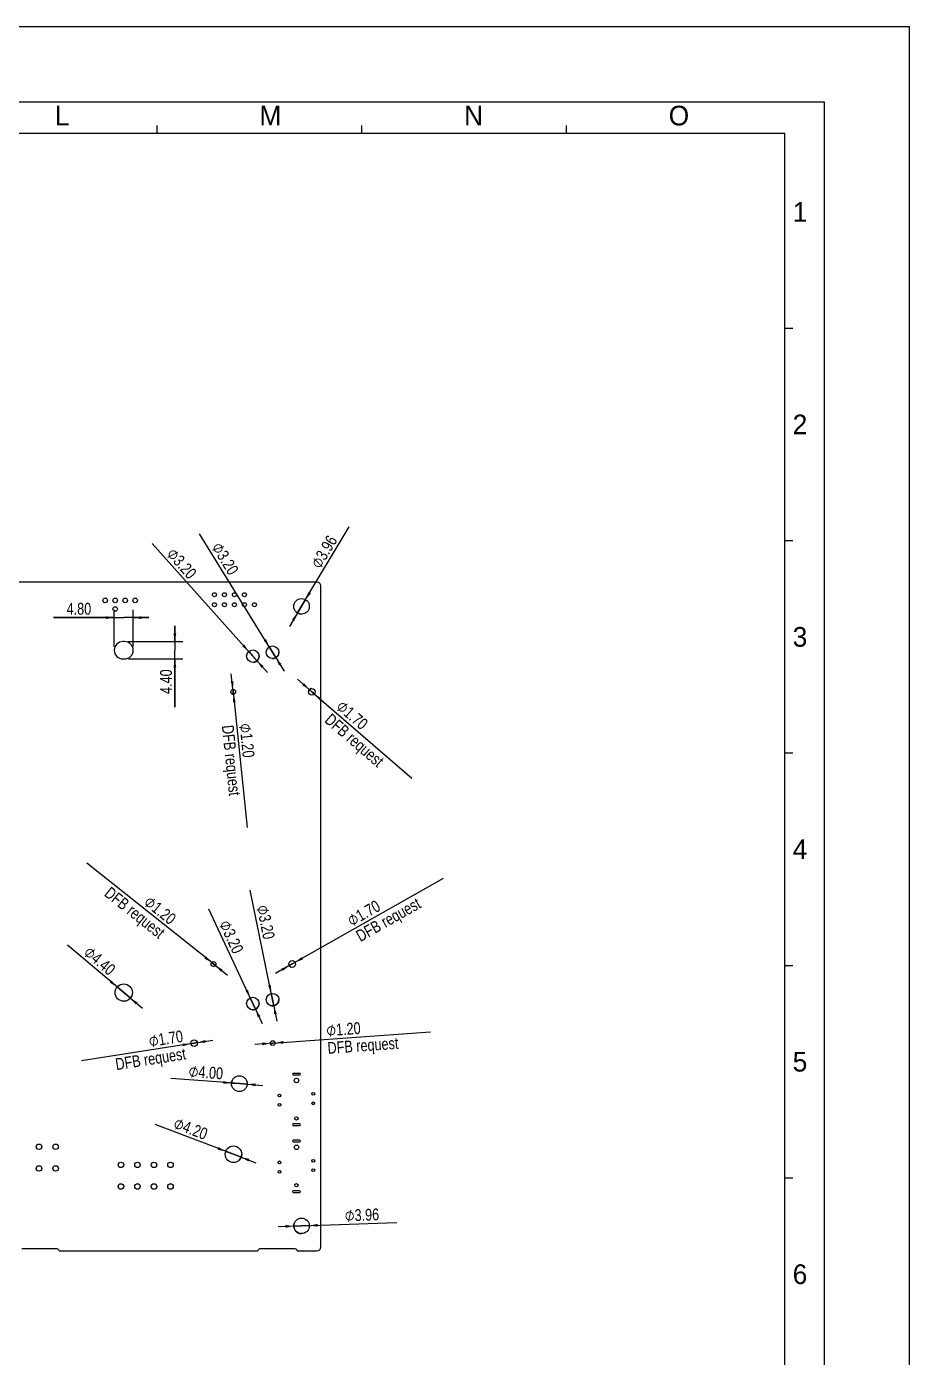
# Model space of a CAD drawing. Header units: millimetres. Extents: x 0 to 841, y 0 to 594.
# Drawn here: x 616.7 to 841, y 255.7 to 594 of the extents above; entities that cross this region are included whole.
import ezdxf

# ---------------------------------------------------------------- set-up
doc = ezdxf.new("R2010")
doc.units = ezdxf.units.MM
doc.header["$LTSCALE"] = 46.255
doc.layers.get('0').update_dxf_attribs({"linetype": 'CONTINUOUS'})
doc.layers.add('ASSEM_MEM', color=7, linetype='CONTINUOUS')
doc.styles.get("Standard").update_dxf_attribs({"font": 'txt', "width": 0.8})
doc.styles.add('TEXTSTYLE_2', font='txt')
doc.styles.add('TEXTSTYLE_3', font='symbol_asme.ttf')
doc.dimstyles.new('DIMSTYLE_2', dxfattribs={"dimtxt": 3, "dimasz": 2.1, "dimexe": 2, "dimexo": 1, "dimtad": 1, "dimzin": 0, "dimdsep": 46, "dimtxsty": 'STANDARD', "dimblk": '_FILLED', "dimblk1": '_FILLED', "dimblk2": '_FILLED', "dimcen": 0.09, "dimazin": 0, "dimtp": 0.01, "dimtm": 0.01, "dimtfac": 1, "dimtmove": 0, "dimatfit": 2, "dimldrblk": '_FILLED', "dimfxl": 1, "dimtolj": 1, "dimtzin": 0, "dimarcsym": 0})
doc.dimstyles.new('DIMSTYLE_3', dxfattribs={"dimtxt": 3, "dimasz": 2.1, "dimexe": 2, "dimexo": 1, "dimgap": 0.75, "dimtad": 1, "dimzin": 0, "dimdsep": 46, "dimtxsty": 'STANDARD', "dimblk": '_FILLED', "dimblk1": '_FILLED', "dimblk2": '_FILLED', "dimcen": 0.09, "dimazin": 0, "dimtp": 0.01, "dimtm": 0.01, "dimtfac": 1, "dimtofl": 0, "dimtmove": 0, "dimatfit": 3, "dimldrblk": '_FILLED', "dimfxl": 1, "dimtolj": 1, "dimtzin": 0, "dimarcsym": 0})

# ---------------------------------------------------------------- blocks, each defined once
blk = doc.blocks.new('_FILLED')
at = {"color": 0, "linetype": 'BYBLOCK'}
blk.add_solid([(0, 0), (-1, 0.17), (-1, -0.17)], dxfattribs=at)
blk = doc.blocks.new('*D44')
at = {"color": 7, "linetype": 'CONTINUOUS'}
for p, q in [((686.53, 446.65), (698.66, 466.83)), ((686.53, 446.65), (683.45, 441.52)), ((685.51, 444.95), (686.53, 446.65)), ((687.55, 448.34), (686.53, 446.65)), ((687.55, 448.34), (687.55, 448.34)), ((685.51, 444.95), (685.51, 444.95))]:
    blk.add_line(p, q, dxfattribs=at)
at = {"color": 7, "linetype": 'CONTINUOUS', "xscale": 2.1, "yscale": 2.1, "zscale": 2.1}
for p, rotation in [((687.55, 448.34), 238.9927437509), ((685.51, 444.95), 58.9960629416)]:
    blk.add_blockref('_FILLED', p, dxfattribs=dict(at, rotation=rotation))
at = {"color": 7, "linetype": 'CONTINUOUS', "insert": (688.68, 457.5), "char_height": 3, "width": 19.7077, "attachment_point": 1, "rotation": 58.9942, "line_spacing_factor": 0.9, "style": 'TEXTSTYLE_3'}
blk.add_mtext('⌀\\ftxt;{\\W0.8;3.96}', dxfattribs=at)
blk = doc.blocks.new('*D46')
at = {"color": 7, "linetype": 'CONTINUOUS'}
for p, q in [((654.34, 437.67), (654.34, 441.67)), ((654.34, 441.67), (654.34, 435.47)), ((642.55, 437.67), (656.34, 437.67)), ((642.55, 433.27), (656.34, 433.27)), ((654.34, 421.02), (654.34, 435.47)), ((654.34, 433.27), (654.34, 421.02))]:
    blk.add_line(p, q, dxfattribs=at)
at = {"color": 7, "linetype": 'CONTINUOUS', "xscale": 2.1, "yscale": 2.1, "zscale": 2.1}
for p, rotation in [((654.34, 437.67), 270), ((654.34, 433.27), 90)]:
    blk.add_blockref('_FILLED', p, dxfattribs=dict(at, rotation=rotation))
at = {"color": 7, "linetype": 'CONTINUOUS', "insert": (650.59, 430.62), "char_height": 3, "width": 9.6, "attachment_point": 3, "rotation": 90, "line_spacing_factor": 0.9}
blk.add_mtext('4.40', dxfattribs=at)
blk = doc.blocks.new('*D47')
at = {"color": 7, "linetype": 'CONTINUOUS'}
for p, q in [((679.16, 434.97), (660.63, 465.08)), ((678.33, 436.33), (678.33, 436.33)), ((678.33, 436.33), (679.16, 434.97)), ((680, 433.6), (679.16, 434.97)), ((679.16, 434.97), (682.1, 430.2)), ((680, 433.6), (680, 433.6))]:
    blk.add_line(p, q, dxfattribs=at)
at = {"color": 7, "linetype": 'CONTINUOUS', "xscale": 2.1, "yscale": 2.1, "zscale": 2.1}
for p, rotation in [((678.33, 436.33), 301.6080096657), ((680, 433.6), 121.6080096657)]:
    blk.add_blockref('_FILLED', p, dxfattribs=dict(at, rotation=rotation))
at = {"color": 7, "linetype": 'CONTINUOUS', "insert": (670.71, 455.85), "char_height": 3, "width": 19.7077, "attachment_point": 3, "rotation": 301.6087, "line_spacing_factor": 0.9, "style": 'TEXTSTYLE_3'}
blk.add_mtext('⌀\\ftxt;{\\W0.8;3.20}', dxfattribs=at)
blk = doc.blocks.new('*D48')
at = {"color": 7, "linetype": 'CONTINUOUS'}
for p, q in [((674.16, 433.98), (648.55, 462.59)), ((673.1, 435.17), (673.1, 435.17)), ((673.1, 435.17), (674.16, 433.98)), ((675.23, 432.79), (674.16, 433.98)), ((674.16, 433.98), (677.9, 429.81)), ((675.23, 432.79), (675.23, 432.79))]:
    blk.add_line(p, q, dxfattribs=at)
at = {"color": 7, "linetype": 'CONTINUOUS', "xscale": 2.1, "yscale": 2.1, "zscale": 2.1}
for p, rotation in [((673.1, 435.17), 311.8409803487), ((675.23, 432.79), 131.8409803487)]:
    blk.add_blockref('_FILLED', p, dxfattribs=dict(at, rotation=rotation))
at = {"color": 7, "linetype": 'CONTINUOUS', "insert": (660.11, 455.3), "char_height": 3, "width": 19.7077, "attachment_point": 3, "rotation": 311.8394, "line_spacing_factor": 0.9, "style": 'TEXTSTYLE_3'}
blk.add_mtext('⌀\\ftxt;{\\W0.8;3.20}', dxfattribs=at)
blk = doc.blocks.new('*D49')
at = {"color": 7, "linetype": 'CONTINUOUS'}
for p, q in [((679.16, 346.67), (673.51, 374.53)), ((678.85, 348.24), (678.85, 348.24)), ((678.85, 348.24), (679.16, 346.67)), ((679.48, 345.1), (679.16, 346.67)), ((679.16, 346.67), (680.28, 341.18)), ((679.48, 345.1), (679.48, 345.1))]:
    blk.add_line(p, q, dxfattribs=at)
at = {"color": 7, "linetype": 'CONTINUOUS', "xscale": 2.1, "yscale": 2.1, "zscale": 2.1}
for p, rotation in [((678.85, 348.24), 281.4618297309), ((679.48, 345.1), 101.4618297309)]:
    blk.add_blockref('_FILLED', p, dxfattribs=dict(at, rotation=rotation))
at = {"color": 7, "linetype": 'CONTINUOUS', "insert": (679.8, 362.4), "char_height": 3, "width": 19.7077, "attachment_point": 3, "rotation": 281.4632, "line_spacing_factor": 0.9, "style": 'TEXTSTYLE_3'}
blk.add_mtext('⌀\\ftxt;{\\W0.8;3.20}', dxfattribs=at)
blk = doc.blocks.new('*D50')
at = {"color": 7, "linetype": 'CONTINUOUS'}
for p, q in [((674.16, 345.68), (662.96, 369.65)), ((673.49, 347.13), (673.49, 347.13)), ((673.49, 347.13), (674.16, 345.68)), ((674.84, 344.23), (674.16, 345.68)), ((674.16, 345.68), (676.54, 340.6)), ((674.84, 344.23), (674.84, 344.23))]:
    blk.add_line(p, q, dxfattribs=at)
at = {"color": 7, "linetype": 'CONTINUOUS', "xscale": 2.1, "yscale": 2.1, "zscale": 2.1}
for p, rotation in [((673.49, 347.13), 295.0450859), ((674.84, 344.23), 115.0485944233)]:
    blk.add_blockref('_FILLED', p, dxfattribs=dict(at, rotation=rotation))
at = {"color": 7, "linetype": 'CONTINUOUS', "insert": (671.92, 359.33), "char_height": 3, "width": 19.7077, "attachment_point": 3, "rotation": 295.0464, "line_spacing_factor": 0.9, "style": 'TEXTSTYLE_3'}
blk.add_mtext('⌀\\ftxt;{\\W0.8;3.20}', dxfattribs=at)
blk = doc.blocks.new('*D51')
at = {"color": 7, "linetype": 'CONTINUOUS'}
for p, q in [((670.73, 325.32), (653.32, 326.63)), ((668.74, 325.47), (668.74, 325.47)), ((668.74, 325.47), (670.73, 325.32)), ((672.73, 325.17), (670.73, 325.32)), ((670.73, 325.32), (676.72, 324.87)), ((672.73, 325.17), (672.73, 325.17))]:
    blk.add_line(p, q, dxfattribs=at)
at = {"color": 7, "linetype": 'CONTINUOUS', "xscale": 2.1, "yscale": 2.1, "zscale": 2.1}
for p, rotation in [((668.74, 325.47), 355.6994548719), ((672.73, 325.17), 175.6991644625)]:
    blk.add_blockref('_FILLED', p, dxfattribs=dict(at, rotation=rotation))
at = {"color": 7, "linetype": 'CONTINUOUS', "insert": (666.7, 329.38), "char_height": 3, "width": 19.7077, "attachment_point": 3, "rotation": 355.6979, "line_spacing_factor": 0.9, "style": 'TEXTSTYLE_3'}
blk.add_mtext('⌀\\ftxt;{\\W0.8;4.00}', dxfattribs=at)
blk = doc.blocks.new('*D52')
at = {"color": 7, "linetype": 'CONTINUOUS'}
for p, q in [((669.23, 307.37), (649.36, 314.94)), ((667.27, 308.11), (667.27, 308.11)), ((667.27, 308.11), (669.23, 307.37)), ((671.2, 306.62), (669.23, 307.37)), ((669.23, 307.37), (674.94, 305.2)), ((671.2, 306.62), (671.2, 306.62))]:
    blk.add_line(p, q, dxfattribs=at)
at = {"color": 7, "linetype": 'CONTINUOUS', "xscale": 2.1, "yscale": 2.1, "zscale": 2.1}
for p, rotation in [((667.27, 308.11), 339.1511428051), ((671.2, 306.62), 159.1511428051)]:
    blk.add_blockref('_FILLED', p, dxfattribs=dict(at, rotation=rotation))
at = {"color": 7, "linetype": 'CONTINUOUS', "insert": (662.97, 313.77), "char_height": 3, "width": 19.7077, "attachment_point": 3, "rotation": 339.1516, "line_spacing_factor": 0.9, "style": 'TEXTSTYLE_3'}
blk.add_mtext('⌀\\ftxt;{\\W0.8;4.20}', dxfattribs=at)
blk = doc.blocks.new('*D53')
at = {"color": 7, "linetype": 'CONTINUOUS'}
for p, q in [((686.53, 289.17), (680.56, 288.96)), ((684.56, 289.1), (686.53, 289.17)), ((684.56, 289.1), (684.56, 289.1)), ((686.53, 289.17), (710.72, 290.01)), ((688.51, 289.24), (686.53, 289.17)), ((688.51, 289.24), (688.51, 289.24))]:
    blk.add_line(p, q, dxfattribs=at)
at = {"color": 7, "linetype": 'CONTINUOUS', "xscale": 2.1, "yscale": 2.1, "zscale": 2.1}
for p, rotation in [((684.56, 289.1), 1.992884464), ((688.51, 289.24), 181.992884464)]:
    blk.add_blockref('_FILLED', p, dxfattribs=dict(at, rotation=rotation))
at = {"color": 7, "linetype": 'CONTINUOUS', "insert": (697.46, 293.3), "char_height": 3, "width": 19.7077, "attachment_point": 1, "rotation": 1.9917, "line_spacing_factor": 0.9, "style": 'TEXTSTYLE_3'}
blk.add_mtext('⌀\\ftxt;{\\W0.8;3.96}', dxfattribs=at)
blk = doc.blocks.new('*D60')
at = {"color": 7, "linetype": 'CONTINUOUS'}
for p, q in [((638.95, 443.78), (623.49, 443.78)), ((623.49, 443.78), (641.35, 443.78)), ((638.95, 436.47), (638.95, 445.78)), ((647.75, 443.78), (641.35, 443.78)), ((643.75, 436.47), (643.75, 445.78)), ((643.75, 443.78), (647.75, 443.78))]:
    blk.add_line(p, q, dxfattribs=at)
at = {"color": 7, "linetype": 'CONTINUOUS', "xscale": 2.1, "yscale": 2.1, "zscale": 2.1}
blk.add_blockref('_FILLED', (638.95, 443.78), dxfattribs=at)
at = {"color": 7, "linetype": 'CONTINUOUS', "xscale": 2.1, "yscale": 2.1, "zscale": 2.1, "rotation": 180}
blk.add_blockref('_FILLED', (643.75, 443.78), dxfattribs=at)
at = {"color": 7, "linetype": 'CONTINUOUS', "insert": (633.09, 447.53), "char_height": 3, "width": 9.6, "attachment_point": 3, "line_spacing_factor": 0.9}
blk.add_mtext('4.80', dxfattribs=at)
blk = doc.blocks.new('*D62')
at = {"color": 7, "linetype": 'CONTINUOUS'}
for p, q in [((641.35, 348.47), (627.08, 360.52)), ((639.67, 349.89), (639.67, 349.89)), ((639.67, 349.89), (641.35, 348.47)), ((643.04, 347.05), (641.35, 348.47)), ((641.35, 348.47), (646.09, 344.47)), ((643.04, 347.05), (643.04, 347.05))]:
    blk.add_line(p, q, dxfattribs=at)
at = {"color": 7, "linetype": 'CONTINUOUS', "xscale": 2.1, "yscale": 2.1, "zscale": 2.1}
for p, rotation in [((639.67, 349.89), 319.8319763976), ((643.04, 347.05), 139.8319763976)]:
    blk.add_blockref('_FILLED', p, dxfattribs=dict(at, rotation=rotation))
at = {"color": 7, "linetype": 'CONTINUOUS', "insert": (639.54, 354.91), "char_height": 3, "width": 19.7077, "attachment_point": 3, "rotation": 319.8297, "line_spacing_factor": 0.9, "style": 'TEXTSTYLE_3'}
blk.add_mtext('⌀\\ftxt;{\\W0.8;4.40}', dxfattribs=at)
blk = doc.blocks.new('*D63')
at = {"color": 7, "linetype": 'CONTINUOUS'}
for p, q in [((689.16, 424.92), (685.49, 428.09)), ((688.52, 425.48), (688.52, 425.48)), ((688.52, 425.48), (689.16, 424.92)), ((689.81, 424.36), (689.16, 424.92)), ((689.16, 424.92), (714.6, 402.94)), ((689.81, 424.36), (689.81, 424.36))]:
    blk.add_line(p, q, dxfattribs=at)
at = {"color": 7, "linetype": 'CONTINUOUS', "xscale": 2.1, "yscale": 2.1, "zscale": 2.1}
for p, rotation in [((688.52, 425.48), 319.1725273734), ((689.81, 424.36), 139.1714606889)]:
    blk.add_blockref('_FILLED', p, dxfattribs=dict(at, rotation=rotation))
at = {"color": 7, "linetype": 'CONTINUOUS', "insert": (697.08, 423.04), "char_height": 3, "width": 39.6, "attachment_point": 1, "rotation": 319.1719, "line_spacing_factor": 0.9, "style": 'TEXTSTYLE_3'}
blk.add_mtext('⌀\\ftxt;{\\W0.8;1.70}\\P{\\W0.8;DFB request}', dxfattribs=at)
blk = doc.blocks.new('*D64')
at = {"color": 7, "linetype": 'CONTINUOUS'}
for p, q in [((669.16, 424.92), (668.69, 429.49)), ((669.1, 425.51), (669.1, 425.51)), ((669.1, 425.51), (669.16, 424.92)), ((669.23, 424.32), (669.16, 424.92)), ((669.16, 424.92), (672.71, 390.42)), ((669.23, 424.32), (669.23, 424.32))]:
    blk.add_line(p, q, dxfattribs=at)
at = {"color": 7, "linetype": 'CONTINUOUS', "xscale": 2.1, "yscale": 2.1, "zscale": 2.1}
for p, rotation in [((669.1, 425.51), 275.8579892253), ((669.23, 424.32), 95.8618416829)]:
    blk.add_blockref('_FILLED', p, dxfattribs=dict(at, rotation=rotation))
at = {"color": 7, "linetype": 'CONTINUOUS', "insert": (673.74, 417.07), "char_height": 3, "width": 39.6, "attachment_point": 1, "rotation": 275.8611, "line_spacing_factor": 0.9, "style": 'TEXTSTYLE_3'}
blk.add_mtext('⌀\\ftxt;{\\W0.8;1.20}\\P{\\W0.8;DFB request}', dxfattribs=at)
blk = doc.blocks.new('*D65')
at = {"color": 7, "linetype": 'CONTINUOUS'}
for p, q in [((684.16, 355.73), (722.59, 377.58)), ((684.16, 355.73), (679.94, 353.33)), ((683.42, 355.31), (684.16, 355.73)), ((683.42, 355.31), (683.42, 355.31)), ((684.9, 356.15), (684.16, 355.73)), ((684.9, 356.15), (684.9, 356.15))]:
    blk.add_line(p, q, dxfattribs=at)
at = {"color": 7, "linetype": 'CONTINUOUS', "xscale": 2.1, "yscale": 2.1, "zscale": 2.1}
for p, rotation in [((683.42, 355.31), 29.6216694054), ((684.9, 356.15), 209.6197553217)]:
    blk.add_blockref('_FILLED', p, dxfattribs=dict(at, rotation=rotation))
at = {"color": 7, "linetype": 'CONTINUOUS', "insert": (697.79, 367.79), "char_height": 3, "width": 39.6, "attachment_point": 1, "rotation": 29.6209, "line_spacing_factor": 0.9, "style": 'TEXTSTYLE_3'}
blk.add_mtext('⌀\\ftxt;{\\W0.8;1.70}\\P{\\W0.8;DFB request}', dxfattribs=at)
blk = doc.blocks.new('*D66')
at = {"color": 7, "linetype": 'CONTINUOUS'}
for p, q in [((664.16, 355.73), (631.95, 381.4)), ((663.69, 356.1), (663.69, 356.1)), ((663.69, 356.1), (664.16, 355.73)), ((664.63, 355.35), (664.16, 355.73)), ((664.16, 355.73), (667.76, 352.86)), ((664.63, 355.35), (664.63, 355.35))]:
    blk.add_line(p, q, dxfattribs=at)
at = {"color": 7, "linetype": 'CONTINUOUS', "xscale": 2.1, "yscale": 2.1, "zscale": 2.1}
for p, rotation in [((663.69, 356.1), 321.4445186232), ((664.63, 355.35), 141.4445186232)]:
    blk.add_blockref('_FILLED', p, dxfattribs=dict(at, rotation=rotation))
at = {"color": 7, "linetype": 'CONTINUOUS', "insert": (654.94, 367.87), "char_height": 3, "width": 39.6, "attachment_point": 3, "rotation": 321.4452, "line_spacing_factor": 0.9, "style": 'TEXTSTYLE_3'}
blk.add_mtext('⌀\\ftxt;{\\W0.8;1.20}\\P{\\W0.8;DFB request}', dxfattribs=at)
blk = doc.blocks.new('*D67')
at = {"color": 7, "linetype": 'CONTINUOUS'}
for p, q in [((679.23, 335.62), (719.31, 338.52)), ((679.23, 335.62), (674.65, 335.29)), ((678.64, 335.57), (679.23, 335.62)), ((678.64, 335.57), (678.64, 335.57)), ((679.83, 335.66), (679.23, 335.62)), ((679.83, 335.66), (679.83, 335.66))]:
    blk.add_line(p, q, dxfattribs=at)
at = {"color": 7, "linetype": 'CONTINUOUS', "xscale": 2.1, "yscale": 2.1, "zscale": 2.1}
for p, rotation in [((678.64, 335.57), 4.1435601258), ((679.83, 335.66), 184.1435601258)]:
    blk.add_blockref('_FILLED', p, dxfattribs=dict(at, rotation=rotation))
at = {"color": 7, "linetype": 'CONTINUOUS', "insert": (692.71, 340.35), "char_height": 3, "width": 39.6, "attachment_point": 1, "rotation": 4.1429, "line_spacing_factor": 0.9, "style": 'TEXTSTYLE_3'}
blk.add_mtext('⌀\\ftxt;{\\W0.8;1.20}\\P{\\W0.8;DFB request}', dxfattribs=at)
blk = doc.blocks.new('*D68')
at = {"color": 7, "linetype": 'CONTINUOUS'}
for p, q in [((659.23, 335.62), (630.63, 331.14)), ((658.39, 335.49), (659.23, 335.62)), ((658.39, 335.49), (658.39, 335.49)), ((659.23, 335.62), (664.03, 336.37)), ((660.07, 335.75), (659.23, 335.62)), ((660.07, 335.75), (660.07, 335.75))]:
    blk.add_line(p, q, dxfattribs=at)
at = {"color": 7, "linetype": 'CONTINUOUS', "xscale": 2.1, "yscale": 2.1, "zscale": 2.1}
for p, rotation in [((658.39, 335.49), 8.9001487709), ((660.07, 335.75), 188.9001487709)]:
    blk.add_blockref('_FILLED', p, dxfattribs=dict(at, rotation=rotation))
at = {"color": 7, "linetype": 'CONTINUOUS', "insert": (656.13, 338.93), "char_height": 3, "width": 39.6, "attachment_point": 3, "rotation": 8.9003, "line_spacing_factor": 0.9, "style": 'TEXTSTYLE_3'}
blk.add_mtext('⌀\\ftxt;{\\W0.8;1.70}\\P{\\W0.8;DFB request}', dxfattribs=at)

msp = doc.modelspace()

# ---------------------------------------------------------------- linework, layer by layer
at = {"color": 7, "linetype": 'CONTINUOUS'}
for p, q in [((0, 594), (841, 594)), ((841, 0), (841, 594)), ((16.342, 574.885), (819.342, 574.885)), ((819.342, 574.885), (819.342, 23.885)), ((649.842, 566.885), (649.842, 568.885)), ((701.842, 566.885), (701.842, 568.885)), ((753.842, 566.885), (753.842, 568.885)), ((25.842, 566.885), (809.342, 566.885)), ((809.342, 31.385), (809.342, 566.885)), ((809.342, 517.385), (811.342, 517.385)), ((809.342, 463.385), (811.342, 463.385)), ((809.342, 409.385), (811.342, 409.385)), ((809.342, 355.385), (811.342, 355.385)), ((809.342, 301.385), (811.342, 301.385))]:
    msp.add_line(p, q, dxfattribs=at)
for centre, radius, start, end in [((686.535, 446.647), 1.98, 212.19812, 270), ((674.165, 433.977), 1.6, 279.83398, 360), ((679.165, 434.967), 1.6, 269.60331, 360), ((669.165, 424.917), 0.6, 216.8249, 360), ((689.165, 424.921), 0.85, 89.53641, 180), ((664.16, 355.727), 0.6, 262.40897, 360), ((684.16, 355.727), 0.85, 180, 259.25636), ((641.355, 348.467), 2.2, 270, 344.27369), ((674.165, 345.677), 1.6, 263.04104, 360), ((679.165, 346.667), 1.6, 249.45786, 360), ((659.235, 335.617), 0.85, 180, 238.53574), ((679.235, 335.617), 0.6, 180, 243.1791), ((670.735, 325.317), 2, 149.13284, 180), ((669.235, 307.367), 2.1, 313.68822, 360), ((686.535, 289.167), 1.98, 155.19559, 270)]:
    msp.add_arc(centre, radius, start, end, dxfattribs=at)
at = {"layer": 'ASSEM_MEM', "color": 7, "linetype": 'CONTINUOUS'}
for p, q in [((690.435, 452.817), (522.435, 452.817)), ((691.435, 283.817), (691.435, 451.817)), ((641.555, 437.667), (641.155, 437.667)), ((641.155, 433.267), (641.555, 433.267)), ((686.045, 327.932), (684.445, 327.932)), ((684.445, 327.532), (686.045, 327.532)), ((686.045, 315.082), (684.445, 315.082)), ((684.445, 314.682), (686.045, 314.682)), ((686.045, 310.932), (684.445, 310.932)), ((684.445, 310.532), (686.045, 310.532)), ((686.045, 298.082), (684.445, 298.082)), ((684.445, 297.682), (686.045, 297.682)), ((624.435, 283.317), (615.435, 283.317)), ((624.935, 282.817), (675.435, 282.817)), ((684.935, 283.317), (675.935, 283.317)), ((685.435, 282.817), (690.435, 282.817))]:
    msp.add_line(p, q, dxfattribs=at)
for centre, radius in [((664.41, 449.587), 0.51), ((666.95, 449.587), 0.51), ((669.49, 449.587), 0.51), ((672.03, 449.587), 0.51), ((636.625, 448.147), 0.575), ((639.165, 448.147), 0.575), ((639.165, 445.957), 0.575), ((641.705, 448.147), 0.575), ((644.245, 448.147), 0.575), ((664.41, 447.047), 0.51), ((666.95, 447.047), 0.51), ((669.49, 447.047), 0.51), ((672.03, 447.047), 0.51), ((674.57, 447.047), 0.51), ((686.535, 446.647), 1.98), ((679.165, 434.967), 1.6), ((674.165, 433.977), 1.6), ((669.165, 424.917), 0.6), ((689.165, 424.921), 0.85), ((664.16, 355.727), 0.6), ((684.16, 355.727), 0.85), ((641.355, 348.467), 2.2), ((674.165, 345.677), 1.6), ((679.165, 346.667), 1.6), ((659.235, 335.617), 0.85), ((679.235, 335.617), 0.6), ((670.735, 325.317), 2), ((685.245, 326.132), 0.575), ((680.965, 322.307), 0.35), ((689.525, 322.707), 0.35), ((680.965, 319.907), 0.35), ((689.525, 320.307), 0.35), ((685.245, 316.482), 0.425), ((619.835, 309.267), 0.7), ((624.035, 309.267), 0.7), ((669.235, 307.367), 2.1), ((685.245, 309.132), 0.575), ((619.835, 303.767), 0.7), ((624.035, 303.767), 0.7), ((640.635, 304.667), 0.7), ((644.835, 304.667), 0.7), ((649.035, 304.667), 0.7), ((653.235, 304.667), 0.7), ((680.965, 305.307), 0.35), ((689.525, 305.707), 0.35), ((680.965, 302.907), 0.35), ((689.525, 303.307), 0.35), ((640.635, 299.167), 0.7), ((644.835, 299.167), 0.7), ((649.035, 299.167), 0.7), ((653.235, 299.167), 0.7), ((685.245, 299.482), 0.425), ((686.535, 289.167), 1.98)]:
    msp.add_circle(centre, radius, dxfattribs=at)
for centre, radius, start, end in [((690.435, 451.817), 1, 0, 90), ((641.155, 435.467), 2.2, 90, 270), ((641.555, 435.467), 2.2, 270, 90), ((684.445, 327.732), 0.2, 90, 270), ((686.045, 327.732), 0.2, 270, 90), ((684.445, 314.882), 0.2, 90, 270), ((686.045, 314.882), 0.2, 270, 90), ((684.445, 310.732), 0.2, 90, 270), ((686.045, 310.732), 0.2, 270, 90), ((684.445, 297.882), 0.2, 90, 270), ((686.045, 297.882), 0.2, 270, 90), ((624.435, 282.817), 0.5, 0, 90), ((675.935, 282.817), 0.5, 90, 180), ((684.935, 282.817), 0.5, 0, 90), ((690.435, 283.817), 1, 270, 360)]:
    msp.add_arc(centre, radius, start, end, dxfattribs=at)

# ---------------------------------------------------------------- texts
at = {"color": 7, "linetype": 'CONTINUOUS', "char_height": 5, "width": 5, "attachment_point": 1, "line_spacing_factor": 0.9, "style": 'TEXTSTYLE_2'}
for s, insert in [('L', (623.842, 573.885)), ('M', (675.842, 573.885)), ('N', (727.842, 573.885)), ('O', (779.842, 573.885)), ('1', (811.342, 549.385)), ('2', (811.342, 495.385)), ('3', (811.342, 441.385)), ('4', (811.342, 387.385)), ('5', (811.342, 333.385)), ('6', (811.342, 279.385))]:
    msp.add_mtext(s, dxfattribs=dict(at, insert=insert))

# ---------------------------------------------------------------- dimensions: what is measured, and where the dimension line sits
at = {"color": 7, "linetype": 'CONTINUOUS'}
for p1, p2, text, picture, middle in [((687.555, 448.344), (685.515, 444.95), '{\\fSymbol_ASME;\\W1.0;⌀}<>', '*D44', (693.35, 462.355)), ((678.326, 436.33), (680.003, 433.605), '{\\fSymbol_ASME;\\W1.0;⌀}<>', '*D47', (665.994, 460.662)), ((673.097, 435.169), (675.232, 432.785), '{\\fSymbol_ASME;\\W1.0;⌀}<>', '*D48', (654.608, 459.194)), ((669.226, 424.32), (669.103, 425.514), '{\\fSymbol_ASME;\\W1.0;⌀}<>\\PDFB request', '*D64', (670.681, 403.553)), ((689.808, 424.365), (688.522, 425.476), '{\\fSymbol_ASME;\\W1.0;⌀}<>\\PDFB request', '*D63', (703.145, 411.57)), ((663.691, 356.101), (664.629, 355.353), '{\\fSymbol_ASME;\\W1.0;⌀}<>\\PDFB request', '*D66', (642.276, 371.409)), ((684.899, 356.147), (683.421, 355.307), '{\\fSymbol_ASME;\\W1.0;⌀}<>\\PDFB request', '*D65', (711.116, 369.098)), ((678.847, 348.235), (679.483, 345.099), '{\\fSymbol_ASME;\\W1.0;⌀}<>', '*D49', (677.025, 368.54)), ((673.487, 347.127), (674.842, 344.228), '{\\fSymbol_ASME;\\W1.0;⌀}<>', '*D50', (667.783, 364.65)), ((639.674, 349.886), (643.036, 347.048), '{\\fSymbol_ASME;\\W1.0;⌀}<>', '*D62', (633.553, 357.998)), ((679.833, 335.661), (678.636, 335.574), '{\\fSymbol_ASME;\\W1.0;⌀}<>\\PDFB request', '*D67', (706.144, 337.087)), ((658.395, 335.486), (660.074, 335.749), '{\\fSymbol_ASME;\\W1.0;⌀}<>\\PDFB request', '*D68', (644.02, 333.18)), ((668.74, 325.467), (672.729, 325.167), '{\\fSymbol_ASME;\\W1.0;⌀}<>', '*D51', (660.035, 328.379)), ((667.272, 308.115), (671.197, 306.62), '{\\fSymbol_ASME;\\W1.0;⌀}<>', '*D52', (656.296, 314.702)), ((688.514, 289.236), (684.556, 289.099), '{\\fSymbol_ASME;\\W1.0;⌀}<>', '*D53', (704.073, 292.029))]:
    dim = msp.add_diameter_dim_2p(p1=p1, p2=p2, text=text, dimstyle='DIMSTYLE_2', override={"dimpost": '<>'}, dxfattribs=at)
    dim.commit()
    dim.dimension.update_dxf_attribs({"geometry": picture, "text_midpoint": middle, "dimtype": 163})
dim = msp.add_linear_dim(base=(643.755, 443.779), p1=(638.955, 435.467), p2=(643.755, 435.467), dimstyle='DIMSTYLE_3', dxfattribs=at)
dim.commit()
dim.dimension.update_dxf_attribs({"geometry": '*D60', "text_midpoint": (628.295, 443.779), "dimtype": 160})
dim = msp.add_linear_dim(base=(654.342, 433.267), p1=(641.555, 437.667), p2=(641.555, 433.267), angle=270, dimstyle='DIMSTYLE_3', dxfattribs=at)
dim.commit()
dim.dimension.update_dxf_attribs({"geometry": '*D46', "text_midpoint": (654.342, 425.82), "dimtype": 160})

doc.saveas('drawing.dxf')
